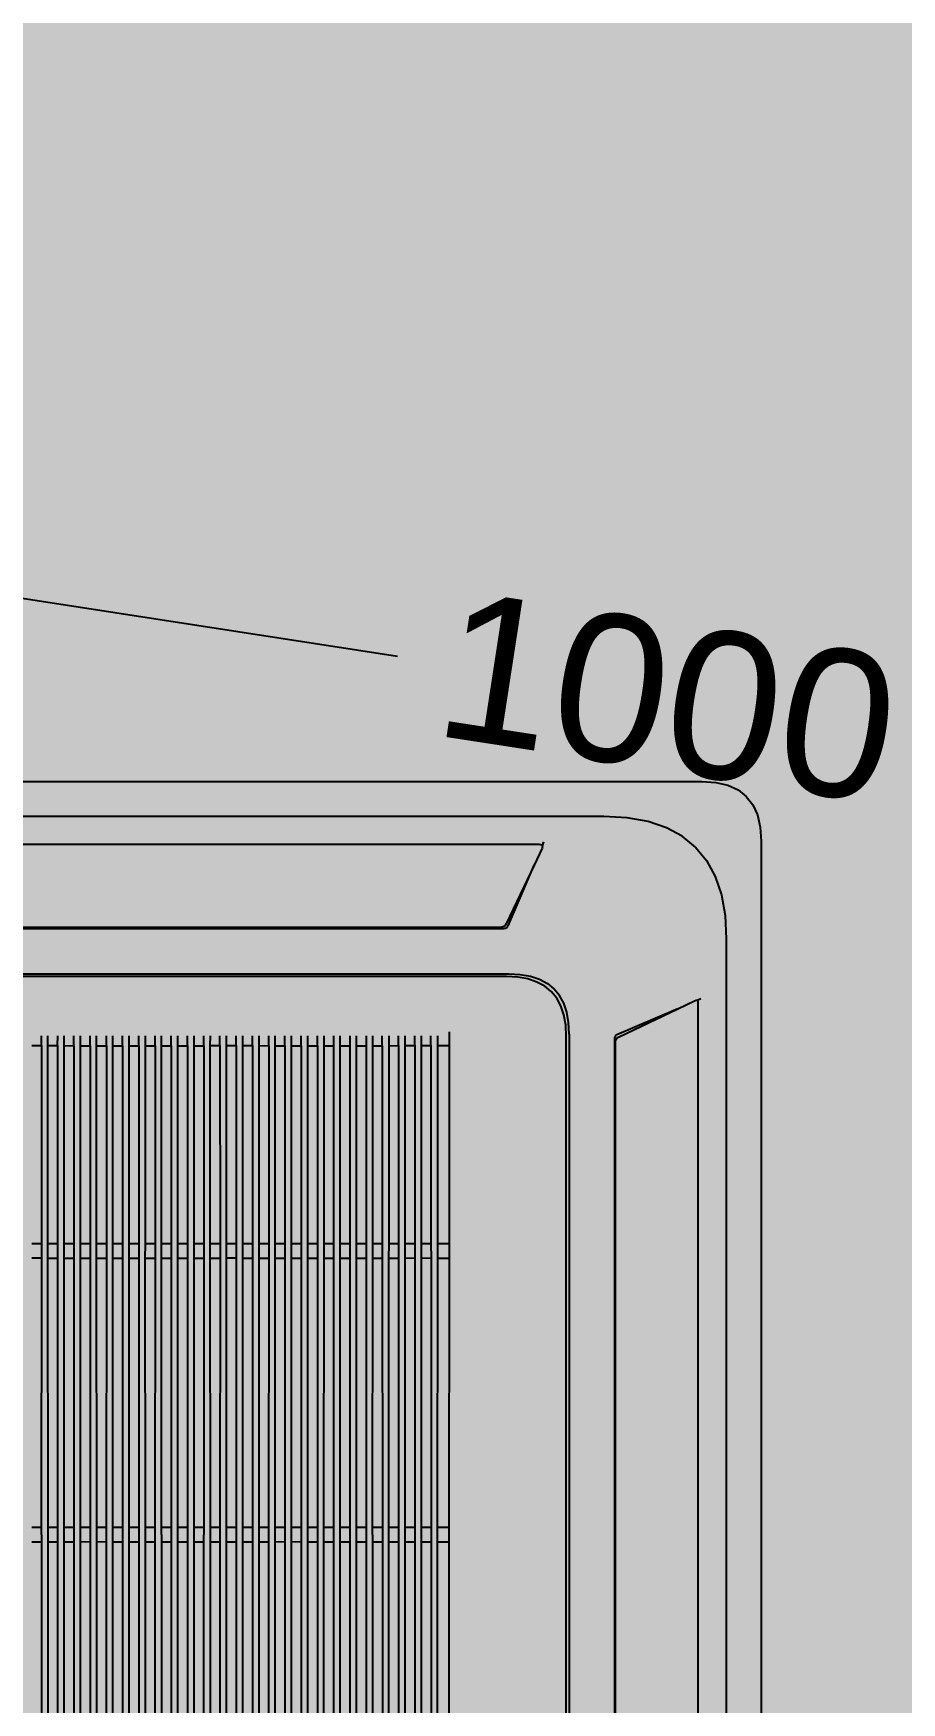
# Model space of a CAD drawing. Header units: millimetres. Extents: x 1464389 to 1998638, y -29162 to 256806.
# Drawn here: x 1711761 to 1712115, y 215082 to 215762 of the extents above; entities that cross this region are included whole.
import ezdxf

# ---------------------------------------------------------------- set-up
doc = ezdxf.new("R2010")
doc.units = ezdxf.units.MM
doc.header["$LTSCALE"] = 15
doc.header["$PDMODE"] = 35
doc.layers.get('0').update_dxf_attribs({"lineweight": 5})
doc.layers.add('dimension', color=1, linetype='Continuous', lineweight=25)
doc.layers.add('Hatch', color=252, linetype='Continuous', lineweight=15)
doc.layers.add('S-pchat-9', color=9, linetype='Continuous')
doc.styles.add('ARIAL', font='arial.ttf')
doc.dimstyles.new('SC-25', dxfattribs={"dimtxt": 60, "dimasz": 30, "dimexe": 0, "dimexo": 0, "dimgap": 25, "dimtad": 0, "dimdec": 0, "dimzin": 0, "dimdsep": 46, "dimtxsty": 'ARIAL', "dimblk": 'ARCHTICK', "dimcen": 0.09, "dimdle": 3, "dimclrd": 251, "dimclre": 251, "dimclrt": 1, "dimadec": 0, "dimazin": 0, "dimtfac": 1, "dimtdec": 0, "dimtofl": 0, "dimtmove": 0, "dimatfit": 2, "dimfxl": 100, "dimtolj": 1, "dimtzin": 0, "dimarcsym": 0})

# ---------------------------------------------------------------- blocks, each defined once
blk = doc.blocks.new('_ArchTick')
at = {"color": 0, "linetype": 'ByBlock', "const_width": 0.15}
blk.add_lwpolyline([(-0.5, -0.5), (0.5, 0.5)], dxfattribs=at)
blk = doc.blocks.new('*D1256')
at = {"layer": 'Defpoints', "color": 0, "ltscale": 0.25, "transparency": 16777216}
for p in [(1711519.53, 215568.43), (1712519.53, 215414.38), (1712519.53, 215414.38)]:
    blk.add_point(p, dxfattribs=at)
at = {"layer": 'dimension', "color": 251, "lineweight": -2, "ltscale": 0.25, "transparency": 16777216}
for p, q in [((1711516.56, 215568.89), (1711909.17, 215508.41)), ((1711519.53, 215568.43), (1711519.53, 215568.43)), ((1712522.49, 215413.93), (1712129.89, 215474.41))]:
    blk.add_line(p, q, dxfattribs=at)
at = {"layer": 'dimension', "color": 251, "lineweight": -2, "ltscale": 0.25, "transparency": 16777216, "xscale": 30, "yscale": 30, "zscale": 30}
for p, rotation in [((1711519.53, 215568.43), 171.2424515323968), ((1712519.53, 215414.38), 351.2424515323968)]:
    blk.add_blockref('_ArchTick', p, dxfattribs=dict(at, rotation=rotation))
at = {"layer": 'dimension', "color": 1, "ltscale": 0.25, "transparency": 16777216, "insert": (1712019.53, 215491.41), "char_height": 60, "attachment_point": 5, "rotation": 351.24245, "style": 'ARIAL'}
blk.add_mtext('\\A1;1000', dxfattribs=at)
blk = doc.blocks.new('cassette acplan')
at = {"layer": 'S-pchat-9', "ltscale": 0.25}
for p, q in [((-268.3, -1053.3), (423, -1053.9)), ((423, -1053.9), (431.7, -1054.5)), ((431.7, -1054.5), (439.2, -1056.2)), ((439.2, -1056.2), (445.6, -1059.1)), ((445.6, -1059.1), (450.8, -1063.2)), ((450.8, -1063.2), (454.9, -1068.4)), ((361.6, -1075.7), (-207.1, -1075.3)), ((376.2, -1076.5), (361.6, -1075.7)), ((389.2, -1078.8), (376.2, -1076.5)), ((454.9, -1068.4), (457.8, -1074.8)), ((457.8, -1074.8), (459.5, -1082.4)), ((400.7, -1082.7), (389.2, -1078.8)), ((410.6, -1088), (400.7, -1082.7)), ((459.5, -1082.4), (460.1, -1091.1)), ((321, -1093.2), (-166.4, -1092.8)), ((322.9, -1095.5), (317.8, -1106.1)), ((322.2, -1093.3), (321, -1093.2)), ((322.9, -1093.8), (322.2, -1093.3)), ((323, -1094), (322.9, -1093.8)), ((323.1, -1094.5), (322.9, -1095.5)), ((323, -1094), (324, -1091.6)), ((323.1, -1094.5), (323, -1094)), ((323.1, -1094.5), (323.1, -1094.5)), ((419, -1094.9), (410.6, -1088)), ((419, -1094.9), (425.9, -1103.3)), ((460.1, -1091.1), (459.5, -1782.4)), ((317.8, -1106.1), (300.3, -1142.8)), ((301.5, -1144.2), (317.8, -1106.1)), ((425.9, -1103.3), (431.3, -1113.3)), ((431.3, -1113.3), (435.1, -1124.8)), ((435.1, -1124.8), (437.4, -1137.8)), ((437.4, -1137.8), (438.1, -1152.4)), ((-144.2, -1145.4), (298.6, -1145.7)), ((296.2, -1145.1), (-141.8, -1144.7)), ((297.6, -1144.9), (296.2, -1145.1)), ((298.7, -1144.5), (297.6, -1144.9)), ((298.6, -1145.7), (299.6, -1145.6)), ((299.6, -1143.8), (298.7, -1144.5)), ((300.3, -1142.8), (299.6, -1143.8)), ((299.6, -1145.6), (300.4, -1145.3)), ((299.6, -1145.6), (300, -1145.6)), ((300.4, -1145.3), (301.2, -1144.6)), ((301.2, -1144.6), (301.5, -1144.2)), ((301.3, -1144.5), (301.2, -1144.6)), ((438.1, -1152.4), (437.7, -1721.1)), ((-147.5, -1173.7), (302, -1174.1)), ((300.4, -1175.9), (-146, -1175.5)), ((307.5, -1176.3), (300.4, -1175.9)), ((302, -1174.1), (309.1, -1174.5)), ((313.9, -1177.4), (307.5, -1176.3)), ((309.1, -1174.5), (315.5, -1175.6)), ((319.5, -1179.3), (313.9, -1177.4)), ((315.5, -1175.6), (321.2, -1177.5)), ((324.4, -1181.9), (319.5, -1179.3)), ((321.2, -1177.5), (326.1, -1180.2)), ((326.1, -1180.2), (330.2, -1183.6)), ((328.5, -1185.3), (324.4, -1181.9)), ((331.9, -1189.4), (328.5, -1185.3)), ((333.6, -1187.7), (330.2, -1183.6)), ((334.5, -1194.3), (331.9, -1189.4)), ((336.3, -1192.6), (333.6, -1187.7)), ((407.7, -1196.2), (418.3, -1191.1)), ((418.3, -1191.1), (419.3, -1190.8)), ((419.3, -1190.8), (419.3, -1190.8)), ((419.8, -1191), (419.3, -1190.8)), ((422.2, -1190), (419.8, -1191)), ((420, -1191), (419.8, -1191)), ((420.5, -1191.8), (420, -1191)), ((420.6, -1193), (420.5, -1191.8)), ((336.4, -1199.9), (334.5, -1194.3)), ((338.2, -1198.3), (336.3, -1192.6)), ((337.5, -1206.3), (336.4, -1199.9)), ((339.3, -1204.7), (338.2, -1198.3)), ((407.7, -1196.2), (369.6, -1212.4)), ((371, -1213.6), (407.7, -1196.2)), ((420.2, -1680.4), (420.6, -1193)), ((9, -1218.9), (9, -1212.7)), ((13.1, -1218.9), (13.1, -1212.7)), ((19.1, -1218.9), (19.2, -1212.7)), ((23.3, -1218.9), (23.3, -1212.7)), ((29.3, -1219), (29.3, -1212.7)), ((33.5, -1219), (33.5, -1212.8)), ((39.5, -1219), (39.5, -1212.8)), ((43.6, -1219), (43.6, -1212.8)), ((49.7, -1219), (49.7, -1212.8)), ((53.8, -1219), (53.8, -1212.8)), ((264.4, -1210.5), (264.4, -1219.1)), ((337.9, -1213.4), (337.5, -1206.3)), ((339.7, -1211.9), (339.3, -1204.7)), ((339.7, -1211.9), (339.3, -1661.4)), ((369.2, -1212.7), (368.5, -1213.4)), ((369.6, -1212.4), (369.2, -1212.7)), ((369.3, -1212.5), (369.2, -1212.7)), ((2.9, -1218.9), (9, -1218.9)), ((9, -1218.9), (8.9, -1343.1)), ((13, -1343.1), (13.1, -1218.9)), ((13.1, -1218.9), (19.1, -1218.9)), ((19.1, -1218.9), (19, -1343.1)), ((23.2, -1343.1), (23.3, -1218.9)), ((23.3, -1218.9), (29.3, -1219)), ((29.3, -1219), (29.2, -1343.1)), ((33.4, -1343.1), (33.5, -1219)), ((33.5, -1219), (39.5, -1219)), ((39.5, -1219), (39.4, -1343.1)), ((43.5, -1343.1), (43.6, -1219)), ((43.6, -1219), (49.7, -1219)), ((49.7, -1219), (49.6, -1343.1)), ((53.7, -1343.1), (53.8, -1219)), ((53.8, -1219), (59.8, -1219)), ((59.8, -1219), (59.7, -1343.1)), ((59.8, -1219), (59.8, -1212.8)), ((63.9, -1343.1), (64, -1219)), ((64, -1219), (64, -1212.8)), ((64, -1219), (70, -1219)), ((70, -1219), (69.9, -1343.1)), ((70, -1219), (70, -1212.8)), ((74.1, -1343.1), (74.2, -1219)), ((74.2, -1219), (74.2, -1212.8)), ((74.2, -1219), (80.2, -1219)), ((80.2, -1219), (80.1, -1343.1)), ((80.2, -1219), (80.2, -1212.8)), ((84.2, -1343.1), (84.3, -1219)), ((84.3, -1219), (84.3, -1212.8)), ((84.3, -1219), (90.4, -1219)), ((90.4, -1219), (90.3, -1343.1)), ((90.4, -1219), (90.4, -1212.8)), ((94.4, -1343.2), (94.5, -1219)), ((94.5, -1219), (94.5, -1212.8)), ((94.5, -1219), (100.5, -1219)), ((100.5, -1219), (100.4, -1343.2)), ((100.5, -1219), (100.5, -1212.8)), ((104.6, -1343.2), (104.7, -1219)), ((104.7, -1219), (104.7, -1212.8)), ((104.7, -1219), (110.7, -1219)), ((110.7, -1219), (110.6, -1343.2)), ((110.7, -1219), (110.7, -1212.8)), ((114.7, -1343.2), (114.8, -1219)), ((114.8, -1219), (114.9, -1212.8)), ((114.8, -1219), (120.9, -1219)), ((120.9, -1219), (120.8, -1343.2)), ((120.9, -1219), (120.9, -1212.8)), ((124.9, -1343.2), (125, -1219)), ((125, -1219), (125, -1212.8)), ((125, -1219), (131.1, -1219)), ((131.1, -1219), (130.9, -1343.2)), ((131.1, -1219), (131.1, -1212.8)), ((135.1, -1343.2), (135.2, -1219)), ((135.2, -1219), (135.2, -1212.8)), ((135.2, -1219), (141.2, -1219)), ((141.2, -1219), (141.1, -1343.2)), ((141.2, -1219), (141.2, -1212.8)), ((145.3, -1343.2), (145.4, -1219)), ((145.4, -1219), (145.4, -1212.8)), ((145.4, -1219), (151.4, -1219.1)), ((151.4, -1219.1), (151.3, -1343.2)), ((151.4, -1219.1), (151.4, -1212.8)), ((155.4, -1343.2), (155.5, -1219.1)), ((155.5, -1219.1), (155.5, -1212.9)), ((155.5, -1219.1), (161.6, -1219.1)), ((161.6, -1219.1), (161.5, -1343.2)), ((161.6, -1219.1), (161.6, -1212.9)), ((165.6, -1343.2), (165.7, -1219.1)), ((165.7, -1219.1), (165.7, -1212.9)), ((165.7, -1219.1), (171.7, -1219.1)), ((171.7, -1219.1), (171.6, -1343.2)), ((171.7, -1219.1), (171.8, -1212.9)), ((175.8, -1343.2), (175.9, -1219.1)), ((175.9, -1219.1), (175.9, -1212.9)), ((175.9, -1219.1), (181.9, -1219.1)), ((181.9, -1219.1), (181.8, -1343.2)), ((181.9, -1219.1), (181.9, -1212.9)), ((186, -1343.2), (186.1, -1219.1)), ((186.1, -1219.1), (186.1, -1212.9)), ((186.1, -1219.1), (192.1, -1219.1)), ((192.1, -1219.1), (192, -1343.2)), ((192.1, -1212.9), (192.1, -1219.1)), ((196.1, -1343.2), (196.2, -1219.1)), ((196.2, -1219.1), (196.2, -1212.9)), ((196.2, -1219.1), (202.3, -1219.1)), ((202.3, -1219.1), (202.2, -1343.2)), ((202.3, -1212.9), (202.3, -1219.1)), ((206.3, -1343.2), (206.4, -1219.1)), ((206.4, -1219.1), (206.4, -1212.9)), ((206.4, -1219.1), (212.4, -1219.1)), ((212.4, -1219.1), (212.3, -1343.2)), ((212.4, -1212.9), (212.4, -1219.1)), ((216.5, -1343.3), (216.6, -1219.1)), ((216.6, -1219.1), (216.6, -1212.9)), ((216.6, -1219.1), (222.6, -1219.1)), ((222.6, -1219.1), (222.5, -1343.3)), ((222.6, -1219.1), (222.6, -1212.9)), ((226.7, -1343.3), (226.8, -1219.1)), ((226.8, -1219.1), (226.8, -1212.9)), ((226.8, -1219.1), (232.8, -1219.1)), ((232.8, -1219.1), (232.7, -1343.3)), ((232.8, -1219.1), (232.8, -1212.9)), ((236.8, -1343.3), (236.9, -1219.1)), ((236.9, -1219.1), (236.9, -1212.9)), ((236.9, -1219.1), (243, -1219.1)), ((243, -1219.1), (242.9, -1343.3)), ((243, -1219.1), (243, -1212.9)), ((247, -1343.3), (247.1, -1219.1)), ((247.1, -1219.1), (247.1, -1212.9)), ((247.1, -1219.1), (253.1, -1219.1)), ((253.1, -1219.1), (253, -1343.3)), ((253.1, -1219.1), (253.1, -1212.9)), ((257.2, -1343.3), (257.3, -1219.1)), ((257.3, -1219.1), (257.3, -1212.9)), ((257.3, -1219.1), (264.4, -1219.1)), ((264.4, -1219.1), (264.3, -1343.3)), ((337.5, -1659.8), (337.9, -1213.4)), ((368, -1215.3), (367.7, -1658)), ((368.1, -1214.3), (368, -1215.3)), ((368.5, -1213.4), (368.1, -1214.3)), ((368.2, -1213.9), (368.1, -1214.3)), ((368.3, -1655.7), (368.7, -1217.6)), ((368.7, -1217.6), (368.8, -1216.3)), ((368.8, -1216.3), (369.2, -1215.1)), ((369.2, -1215.1), (370, -1214.2)), ((370, -1214.2), (371, -1213.6)), ((8.9, -1343.1), (2.8, -1343.1)), ((8.9, -1343.1), (8.9, -1351.9)), ((19, -1343.1), (13, -1343.1)), ((13, -1352), (13, -1343.1)), ((19, -1343.1), (19, -1352)), ((29.2, -1343.1), (23.2, -1343.1)), ((23.2, -1352), (23.2, -1343.1)), ((29.2, -1343.1), (29.2, -1352)), ((39.4, -1343.1), (33.4, -1343.1)), ((33.4, -1352), (33.4, -1343.1)), ((39.4, -1343.1), (39.4, -1352)), ((49.6, -1343.1), (43.5, -1343.1)), ((43.5, -1352), (43.5, -1343.1)), ((49.6, -1343.1), (49.6, -1352)), ((59.7, -1343.1), (53.7, -1343.1)), ((53.7, -1352), (53.7, -1343.1)), ((59.7, -1343.1), (59.7, -1352)), ((69.9, -1343.1), (63.9, -1343.1)), ((63.9, -1352), (63.9, -1343.1)), ((69.9, -1343.1), (69.9, -1352)), ((74, -1352), (74.1, -1343.1)), ((80.1, -1343.1), (74.1, -1343.1)), ((80.1, -1343.1), (80.1, -1352)), ((90.3, -1343.1), (84.2, -1343.1)), ((84.2, -1352), (84.2, -1343.1)), ((90.3, -1343.1), (90.2, -1352)), ((100.4, -1343.2), (94.4, -1343.2)), ((94.4, -1352), (94.4, -1343.2)), ((100.4, -1343.2), (100.4, -1352)), ((110.6, -1343.2), (104.6, -1343.2)), ((104.6, -1352), (104.6, -1343.2)), ((110.6, -1343.2), (110.6, -1352)), ((120.8, -1343.2), (114.7, -1343.2)), ((114.7, -1352), (114.7, -1343.2)), ((120.8, -1343.2), (120.8, -1352)), ((130.9, -1343.2), (124.9, -1343.2)), ((124.9, -1352), (124.9, -1343.2)), ((130.9, -1343.2), (130.9, -1352)), ((141.1, -1343.2), (135.1, -1343.2)), ((135.1, -1352.1), (135.1, -1343.2)), ((141.1, -1343.2), (141.1, -1352.1)), ((151.3, -1343.2), (145.3, -1343.2)), ((145.3, -1352.1), (145.3, -1343.2)), ((151.3, -1343.2), (151.3, -1352.1)), ((161.5, -1343.2), (155.4, -1343.2)), ((155.4, -1352.1), (155.4, -1343.2)), ((161.5, -1343.2), (161.5, -1352.1)), ((171.6, -1343.2), (165.6, -1343.2)), ((165.6, -1352.1), (165.6, -1343.2)), ((171.6, -1343.2), (171.6, -1352.1)), ((181.8, -1343.2), (175.8, -1343.2)), ((175.8, -1352.1), (175.8, -1343.2)), ((181.8, -1343.2), (181.8, -1352.1)), ((192, -1343.2), (186, -1343.2)), ((186, -1352.1), (186, -1343.2)), ((192, -1343.2), (192, -1352.1)), ((202.2, -1343.2), (196.1, -1343.2)), ((196.1, -1352.1), (196.1, -1343.2)), ((202.2, -1343.2), (202.2, -1352.1)), ((212.3, -1343.2), (206.3, -1343.2)), ((206.3, -1352.1), (206.3, -1343.2)), ((212.3, -1343.2), (212.3, -1352.1)), ((222.5, -1343.3), (216.5, -1343.3)), ((216.5, -1352.1), (216.5, -1343.3)), ((222.5, -1343.3), (222.5, -1352.1)), ((226.6, -1352.1), (226.7, -1343.3)), ((232.7, -1343.3), (226.7, -1343.3)), ((232.7, -1343.3), (232.7, -1352.1)), ((242.9, -1343.3), (236.8, -1343.3)), ((236.8, -1352.1), (236.8, -1343.3)), ((242.9, -1343.3), (242.8, -1352.1)), ((253, -1343.3), (247, -1343.3)), ((247, -1352.1), (247, -1343.3)), ((253, -1343.3), (253, -1352.2)), ((264.3, -1343.3), (257.2, -1343.3)), ((257.2, -1352.2), (257.2, -1343.3)), ((264.3, -1343.3), (264.3, -1352.2)), ((2.8, -1351.9), (8.9, -1351.9)), ((8.9, -1351.9), (8.7, -1520.8)), ((12.9, -1520.8), (13, -1352)), ((13, -1352), (19, -1352)), ((19, -1352), (18.9, -1520.8)), ((23, -1520.8), (23.2, -1352)), ((23.2, -1352), (29.2, -1352)), ((29.2, -1352), (29.1, -1520.8)), ((33.2, -1520.8), (33.4, -1352)), ((33.4, -1352), (39.4, -1352)), ((39.4, -1352), (39.2, -1520.8)), ((43.4, -1520.8), (43.5, -1352)), ((43.5, -1352), (49.6, -1352)), ((49.6, -1352), (49.4, -1520.8)), ((53.6, -1520.8), (53.7, -1352)), ((53.7, -1352), (59.7, -1352)), ((59.7, -1352), (59.6, -1520.8)), ((63.7, -1520.8), (63.9, -1352)), ((63.9, -1352), (69.9, -1352)), ((69.9, -1352), (69.8, -1520.8)), ((73.9, -1520.8), (74, -1352)), ((74, -1352), (80.1, -1352)), ((80.1, -1352), (79.9, -1520.8)), ((84.1, -1520.8), (84.2, -1352)), ((84.2, -1352), (90.2, -1352)), ((90.2, -1352), (90.1, -1520.8)), ((94.3, -1520.8), (94.4, -1352)), ((94.4, -1352), (100.4, -1352)), ((100.4, -1352), (100.3, -1520.8)), ((104.4, -1520.8), (104.6, -1352)), ((104.6, -1352), (110.6, -1352)), ((110.6, -1352), (110.5, -1520.8)), ((114.6, -1520.8), (114.7, -1352)), ((114.7, -1352), (120.8, -1352)), ((120.8, -1352), (120.6, -1520.8)), ((124.8, -1520.8), (124.9, -1352)), ((124.9, -1352), (130.9, -1352)), ((130.9, -1352), (130.8, -1520.9)), ((134.9, -1520.9), (135.1, -1352.1)), ((135.1, -1352.1), (141.1, -1352.1)), ((141.1, -1352.1), (141, -1520.9)), ((145.1, -1520.9), (145.3, -1352.1)), ((145.3, -1352.1), (151.3, -1352.1)), ((151.3, -1352.1), (151.1, -1520.9)), ((155.3, -1520.9), (155.4, -1352.1)), ((155.4, -1352.1), (161.5, -1352.1)), ((161.5, -1352.1), (161.3, -1520.9)), ((165.5, -1520.9), (165.6, -1352.1)), ((165.6, -1352.1), (171.6, -1352.1)), ((171.6, -1352.1), (171.5, -1520.9)), ((175.6, -1520.9), (175.8, -1352.1)), ((175.8, -1352.1), (181.8, -1352.1)), ((181.8, -1352.1), (181.7, -1520.9)), ((185.8, -1520.9), (186, -1352.1)), ((186, -1352.1), (192, -1352.1)), ((192, -1352.1), (191.8, -1520.9)), ((196, -1520.9), (196.1, -1352.1)), ((196.1, -1352.1), (202.2, -1352.1)), ((202.2, -1352.1), (202, -1520.9)), ((206.2, -1520.9), (206.3, -1352.1)), ((206.3, -1352.1), (212.3, -1352.1)), ((212.3, -1352.1), (212.2, -1520.9)), ((216.3, -1520.9), (216.5, -1352.1)), ((216.5, -1352.1), (222.5, -1352.1)), ((222.5, -1352.1), (222.4, -1520.9)), ((226.5, -1520.9), (226.6, -1352.1)), ((226.6, -1352.1), (232.7, -1352.1)), ((232.7, -1352.1), (232.5, -1520.9)), ((236.7, -1520.9), (236.8, -1352.1)), ((236.8, -1352.1), (242.8, -1352.1)), ((242.8, -1352.1), (242.7, -1520.9)), ((246.9, -1520.9), (247, -1352.1)), ((247, -1352.1), (253, -1352.2)), ((253, -1352.2), (252.9, -1521)), ((257, -1521), (257.2, -1352.2)), ((257.2, -1352.2), (264.3, -1352.2)), ((264.3, -1352.2), (264.1, -1521)), ((8.7, -1520.8), (2.7, -1520.7)), ((8.7, -1520.8), (8.7, -1529.6)), ((18.9, -1520.8), (12.9, -1520.8)), ((12.9, -1529.6), (12.9, -1520.8)), ((18.9, -1520.8), (18.9, -1529.6)), ((29.1, -1520.8), (23, -1520.8)), ((23, -1529.6), (23, -1520.8)), ((29.1, -1520.8), (29.1, -1529.6)), ((39.2, -1520.8), (33.2, -1520.8)), ((33.2, -1529.6), (33.2, -1520.8)), ((39.2, -1520.8), (39.2, -1529.6)), ((49.4, -1520.8), (43.4, -1520.8)), ((43.4, -1529.6), (43.4, -1520.8)), ((49.4, -1520.8), (49.4, -1529.7)), ((59.6, -1520.8), (53.6, -1520.8)), ((53.6, -1529.7), (53.6, -1520.8)), ((59.6, -1520.8), (59.6, -1529.7)), ((69.8, -1520.8), (63.7, -1520.8)), ((63.7, -1529.7), (63.7, -1520.8)), ((69.8, -1520.8), (69.8, -1529.7)), ((79.9, -1520.8), (73.9, -1520.8)), ((73.9, -1529.7), (73.9, -1520.8)), ((79.9, -1520.8), (79.9, -1529.7)), ((90.1, -1520.8), (84.1, -1520.8)), ((84.1, -1529.7), (84.1, -1520.8)), ((90.1, -1520.8), (90.1, -1529.7)), ((94.2, -1529.7), (94.3, -1520.8)), ((100.3, -1520.8), (94.3, -1520.8)), ((100.3, -1520.8), (100.3, -1529.7)), ((110.5, -1520.8), (104.4, -1520.8)), ((104.4, -1529.7), (104.4, -1520.8)), ((110.5, -1520.8), (110.4, -1529.7)), ((120.6, -1520.8), (114.6, -1520.8)), ((114.6, -1529.7), (114.6, -1520.8)), ((120.6, -1520.8), (120.6, -1529.7)), ((130.8, -1520.9), (124.8, -1520.8)), ((124.8, -1529.7), (124.8, -1520.8)), ((130.8, -1520.9), (130.8, -1529.7)), ((141, -1520.9), (134.9, -1520.9)), ((134.9, -1529.7), (134.9, -1520.9)), ((141, -1520.9), (141, -1529.7)), ((151.1, -1520.9), (145.1, -1520.9)), ((145.1, -1529.7), (145.1, -1520.9)), ((151.1, -1520.9), (151.1, -1529.7)), ((161.3, -1520.9), (155.3, -1520.9)), ((155.3, -1529.7), (155.3, -1520.9)), ((161.3, -1520.9), (161.3, -1529.7)), ((171.5, -1520.9), (165.5, -1520.9)), ((165.5, -1529.7), (165.5, -1520.9)), ((171.5, -1520.9), (171.5, -1529.8)), ((181.7, -1520.9), (175.6, -1520.9)), ((175.6, -1529.8), (175.6, -1520.9)), ((181.7, -1520.9), (181.7, -1529.8)), ((191.8, -1520.9), (185.8, -1520.9)), ((185.8, -1529.8), (185.8, -1520.9)), ((191.8, -1520.9), (191.8, -1529.8)), ((202, -1520.9), (196, -1520.9)), ((196, -1529.8), (196, -1520.9)), ((202, -1520.9), (202, -1529.8)), ((212.2, -1520.9), (206.2, -1520.9)), ((206.2, -1529.8), (206.2, -1520.9)), ((212.2, -1520.9), (212.2, -1529.8)), ((222.4, -1520.9), (216.3, -1520.9)), ((216.3, -1529.8), (216.3, -1520.9)), ((222.4, -1520.9), (222.4, -1529.8)), ((232.5, -1520.9), (226.5, -1520.9)), ((226.5, -1529.8), (226.5, -1520.9)), ((232.5, -1520.9), (232.5, -1529.8)), ((242.7, -1520.9), (236.7, -1520.9)), ((236.7, -1529.8), (236.7, -1520.9)), ((242.7, -1520.9), (242.7, -1529.8)), ((246.8, -1529.8), (246.9, -1520.9)), ((252.9, -1521), (246.9, -1520.9)), ((252.9, -1521), (252.9, -1529.8)), ((264.1, -1521), (257, -1521)), ((257, -1529.8), (257, -1521)), ((264.1, -1521), (264.1, -1529.8)), ((2.7, -1529.6), (8.7, -1529.6)), ((8.7, -1529.6), (8.6, -1653.8)), ((12.8, -1653.8), (12.9, -1529.6)), ((12.9, -1529.6), (18.9, -1529.6)), ((18.9, -1529.6), (18.8, -1653.8)), ((22.9, -1653.8), (23, -1529.6)), ((23, -1529.6), (29.1, -1529.6)), ((29.1, -1529.6), (29, -1653.8)), ((33.1, -1653.8), (33.2, -1529.6)), ((33.2, -1529.6), (39.2, -1529.6)), ((39.2, -1529.6), (39.1, -1653.8)), ((43.3, -1653.8), (43.4, -1529.6)), ((43.4, -1529.6), (49.4, -1529.7)), ((49.4, -1529.7), (49.3, -1653.8)), ((53.4, -1653.8), (53.6, -1529.7)), ((53.6, -1529.7), (59.6, -1529.7)), ((59.6, -1529.7), (59.5, -1653.8)), ((63.6, -1653.8), (63.7, -1529.7)), ((63.7, -1529.7), (69.8, -1529.7)), ((69.8, -1529.7), (69.7, -1653.8)), ((73.8, -1653.8), (73.9, -1529.7)), ((73.9, -1529.7), (79.9, -1529.7)), ((79.9, -1529.7), (79.8, -1653.8)), ((84, -1653.8), (84.1, -1529.7)), ((84.1, -1529.7), (90.1, -1529.7)), ((90.1, -1529.7), (90, -1653.8)), ((94.1, -1653.8), (94.2, -1529.7)), ((94.2, -1529.7), (100.3, -1529.7)), ((100.3, -1529.7), (100.2, -1653.8)), ((104.3, -1653.8), (104.4, -1529.7)), ((104.4, -1529.7), (110.4, -1529.7)), ((110.4, -1529.7), (110.3, -1653.8)), ((114.5, -1653.9), (114.6, -1529.7)), ((114.6, -1529.7), (120.6, -1529.7)), ((120.6, -1529.7), (120.5, -1653.9)), ((124.7, -1653.9), (124.8, -1529.7)), ((124.8, -1529.7), (130.8, -1529.7)), ((130.8, -1529.7), (130.7, -1653.9)), ((134.8, -1653.9), (134.9, -1529.7)), ((134.9, -1529.7), (141, -1529.7)), ((141, -1529.7), (140.9, -1653.9)), ((145, -1653.9), (145.1, -1529.7)), ((145.1, -1529.7), (151.1, -1529.7)), ((151.1, -1529.7), (151, -1653.9)), ((155.2, -1653.9), (155.3, -1529.7)), ((155.3, -1529.7), (161.3, -1529.7)), ((161.3, -1529.7), (161.2, -1653.9)), ((165.4, -1653.9), (165.5, -1529.7)), ((165.5, -1529.7), (171.5, -1529.8)), ((171.5, -1529.8), (171.4, -1653.9)), ((175.5, -1653.9), (175.6, -1529.8)), ((175.6, -1529.8), (181.7, -1529.8)), ((181.7, -1529.8), (181.6, -1653.9)), ((185.7, -1653.9), (185.8, -1529.8)), ((185.8, -1529.8), (191.8, -1529.8)), ((191.8, -1529.8), (191.7, -1653.9)), ((195.9, -1653.9), (196, -1529.8)), ((196, -1529.8), (202, -1529.8)), ((202, -1529.8), (201.9, -1653.9)), ((206, -1653.9), (206.2, -1529.8)), ((206.2, -1529.8), (212.2, -1529.8)), ((212.2, -1529.8), (212.1, -1653.9)), ((216.2, -1653.9), (216.3, -1529.8)), ((216.3, -1529.8), (222.4, -1529.8)), ((222.4, -1529.8), (222.3, -1653.9)), ((226.4, -1653.9), (226.5, -1529.8)), ((226.5, -1529.8), (232.5, -1529.8)), ((232.5, -1529.8), (232.4, -1654)), ((236.6, -1654), (236.7, -1529.8)), ((236.7, -1529.8), (242.7, -1529.8)), ((242.7, -1529.8), (242.6, -1654)), ((246.7, -1654), (246.8, -1529.8)), ((246.8, -1529.8), (252.9, -1529.8)), ((252.9, -1529.8), (252.8, -1654)), ((256.9, -1654), (257, -1529.8)), ((257, -1529.8), (264.1, -1529.8)), ((264.1, -1529.8), (264, -1654))]:
    blk.add_line(p, q, dxfattribs=at)

msp = doc.modelspace()

# ---------------------------------------------------------------- hatches: boundary and pattern name
at = {"true_color": 0x636466}
h = msp.add_hatch(dxfattribs=at)
h.set_pattern_fill('ANSI31', color=251, scale=140)
h.set_pattern_definition([(45, (515976.6, 312170.57), (-314.30896, 314.30896), [])])
edge = h.paths.add_edge_path()
edge.add_spline(control_points=[(1716634.52, 214669.69), (1716313.71, 214897.86), (1715890.11, 214667.73), (1714367.33, 214904.02), (1713458.19, 215179.02), (1712544.92, 214882.38), (1711373.79, 214773.71), (1710785.18, 215600.1), (1709825.93, 215541.35), (1709510.66, 215133.25), (1709404.31, 214996.93)], knot_values=[0, 0, 0, 0, 1131.486497, 2111.355494, 3206.010768, 4396.56858, 5089.075733, 6265.876027, 7312.80606, 7845.752057, 7845.752057, 7845.752057, 7845.752057], degree=3, periodic=0)
edge.add_line((1709404.31, 214996.93), (1711491.2, 214669))
edge.add_line((1711491.2, 214669), (1716634.52, 214669))
edge.add_line((1716634.52, 214669), (1716634.52, 214669.69))
h = msp.add_hatch(dxfattribs=at)
h.set_pattern_fill('ANSI31', color=251, scale=140)
h.set_pattern_definition([(45, (516807.54, 314685.1), (-314.30896, 314.30896), [])])
edge = h.paths.add_edge_path()
edge.add_spline(control_points=[(1716634.52, 214693.03), (1716313.71, 214897.86), (1715890.11, 214667.73), (1714367.33, 214904.02), (1713458.19, 215179.02), (1712544.92, 214882.38), (1711373.79, 214773.71), (1710785.18, 215600.1), (1709825.93, 215541.35), (1709510.66, 215133.25), (1709404.31, 214995.58)], knot_values=[0, 0, 0, 0, 1131.486497, 2111.355494, 3206.010768, 4396.56858, 5089.075733, 6265.876027, 7312.80606, 7845.752057, 7845.752057, 7845.752057, 7845.752057], degree=3, periodic=0)
edge.add_line((1709404.31, 214995.58), (1711491.2, 214667.65))
edge.add_line((1711491.2, 214667.65), (1716634.52, 214667.65))
edge.add_line((1716634.52, 214667.65), (1716634.52, 214693.03))
at = {"layer": 'Hatch'}
h = msp.add_hatch(color=256, dxfattribs=at)
h.dxf.hatch_style = 1
edge = h.paths.add_edge_path()
edge.add_line((1709404.62, 216197.77), (1709404.31, 214996.93))
edge.add_spline(control_points=[(1709404.31, 214996.93), (1709510.66, 215133.25), (1709825.93, 215541.35), (1710785.18, 215600.1), (1711373.79, 214773.71), (1712544.92, 214882.38), (1713458.19, 215179.02), (1714367.33, 214904.02), (1715890.11, 214667.73), (1716313.71, 214897.86), (1716634.52, 214669.69)], knot_values=[0, 0, 0, 0, 532.945998, 1579.876031, 2756.676325, 3449.183477, 4639.74129, 5734.396563, 6714.265561, 7845.752057, 7845.752057, 7845.752057, 7845.752057], degree=3, periodic=0)
edge.add_line((1716634.52, 214669.69), (1716634.52, 215084.01))
edge.add_line((1716634.52, 215084.01), (1709404.62, 216197.77))

# ---------------------------------------------------------------- linework, layer by layer
at = {"ltscale": 0.25}
msp.add_open_spline([(1709404.31, 214996.93), (1709510.66, 215133.25), (1709825.93, 215541.35), (1710785.18, 215600.1), (1711373.79, 214773.71), (1712544.92, 214882.38), (1713458.19, 215179.02), (1714367.33, 214904.02), (1715890.64, 214667.65), (1716314.16, 214898.11), (1716635.48, 214669.01)], degree=3, knots=[0, 0, 0, 0, 532.945998, 1579.876031, 2756.676325, 3449.183477, 4639.74129, 5734.396563, 6714.265561, 7846.880562, 7846.880562, 7846.880562, 7846.880562], dxfattribs=at)
at = {"color": 32, "true_color": 0xcd6928}
msp.add_open_spline([(1709489.78, 214983.5), (1709504.06, 215001.92), (1709518.31, 215020.17), (1709555.53, 215067.09), (1709578.54, 215095.34), (1709625.15, 215149.59), (1709648.75, 215175.6), (1709692.78, 215220.37), (1709713.06, 215239.6), (1709742.98, 215265.56), (1709752.27, 215273.3), (1709770.58, 215287.89), (1709779.6, 215294.76), (1709792.68, 215304.27), (1709796.67, 215307.11), (1709804.7, 215312.71), (1709808.75, 215315.47), (1709820.97, 215323.63), (1709829.22, 215328.9), (1709854.28, 215344.21), (1709871.39, 215353.76), (1709923.61, 215380.35), (1709959.78, 215395.43), (1710034.21, 215420.39), (1710072.48, 215430.27), (1710150.29, 215444.8), (1710189.83, 215449.46), (1710269.35, 215453.57), (1710309.32, 215453.03), (1710388.82, 215446.81), (1710428.35, 215441.13), (1710506.1, 215424.71), (1710544.32, 215413.97), (1710594.59, 215396.11), (1710607.57, 215391.14), (1710626.78, 215383.24), (1710633.12, 215380.55), (1710645.73, 215375), (1710652.01, 215372.15), (1710670.78, 215363.35), (1710683.21, 215357.17), (1710722, 215336.86), (1710748.12, 215321.67), (1710799.99, 215289.11), (1710825.74, 215271.73), (1710877.14, 215235.31), (1710902.79, 215216.27), (1710954.25, 215177.12), (1710980.06, 215157.01), (1711032.15, 215116.31), (1711058.42, 215095.72), (1711111.77, 215054.68), (1711138.84, 215034.24), (1711194.13, 214994.13), (1711222.34, 214974.47), (1711280.29, 214936.6), (1711310.02, 214918.39), (1711371.36, 214884.14), (1711402.97, 214868.09), (1711468.4, 214838.93), (1711502.21, 214825.81), (1711550.4, 214810.32), (1711563.73, 214806.35), (1711583.9, 214800.84), (1711590.62, 214799.09), (1711604.1, 214795.74), (1711610.87, 214794.13), (1711631.25, 214789.53), (1711644.94, 214786.74), (1711686.29, 214779.18), (1711714.23, 214775.19), (1711770.67, 214769.1), (1711799.16, 214766.98), (1711872.5, 214763.67), (1711917.62, 214763.62), (1712008.22, 214766.63), (1712053.7, 214769.69), (1712144.41, 214778.15), (1712189.63, 214783.55), (1712256.97, 214792.87), (1712279.43, 214796.2), (1712317.1, 214802.09), (1712332.4, 214804.56), (1712387.5, 214813.74), (1712426.82, 214820.8), (1712543.17, 214842.81), (1712618.58, 214858.59), (1712765.54, 214890.2), (1712837.08, 214906.03), (1712976.71, 214935.65), (1713044.8, 214949.43), (1713165.28, 214970.7), (1713218.19, 214978.88), (1713322.23, 214991.55), (1713373.35, 214996.05), (1713434.76, 214998.69), (1713445.77, 214999.05), (1713467.72, 214999.54), (1713478.67, 214999.67), (1713500.55, 214999.69), (1713511.48, 214999.59), (1713544.29, 214998.94), (1713566.16, 214998.06), (1713630.34, 214994.26), (1713672.81, 214990.21), (1713758.93, 214979.49), (1713802.58, 214972.82), (1713891.73, 214957.33), (1713937.24, 214948.51), (1714030.77, 214929.24), (1714078.79, 214918.79), (1714177.97, 214896.79), (1714229.14, 214885.25), (1714304.68, 214868.43), (1714327.52, 214863.37), (1714397.11, 214848.12), (1714444.96, 214837.85), (1714540.23, 214818.2), (1714587.38, 214808.83), (1714683.65, 214790.5), (1714732.77, 214781.54), (1714863.57, 214758.89), (1714946.27, 214745.78), (1715111.61, 214722.62), (1715194.26, 214712.58), (1715334.52, 214698.92), (1715392.89, 214694.31), (1715506.7, 214687.88), (1715562.13, 214686.06), (1715632.88, 214685.86), (1715650.01, 214685.99), (1715674.91, 214686.45), (1715682.85, 214686.64), (1715696.6, 214687.05), (1715702.43, 214687.24), (1715714.01, 214687.68), (1715719.76, 214687.92), (1715736.91, 214688.71), (1715748.19, 214689.32), (1715781.62, 214691.37), (1715803.34, 214693.03), (1715866.91, 214698.63), (1715907.16, 214703.17), (1715983.98, 214712.48), (1716020.55, 214717.24), (1716081.46, 214724.53), (1716106.5, 214727.32), (1716155.15, 214731.81), (1716178.76, 214733.5), (1716224.87, 214735.34), (1716247.36, 214735.49), (1716291.62, 214733.87), (1716313.39, 214732.1), (1716356.72, 214726.21), (1716378.28, 214722.11), (1716421.8, 214711.07), (1716443.77, 214704.13), (1716484.93, 214688.28), (1716503.97, 214679.9), (1716524.23, 214669.75), (1716524.96, 214669.38), (1716525.7, 214669.01)], degree=3, knots=[43.746498, 43.746498, 43.746498, 43.746498, 115.648083, 115.648083, 231.296166, 231.296166, 346.94425, 346.94425, 442.698084, 442.698084, 485.214411, 485.214411, 525.648557, 525.648557, 543.272444, 543.272444, 560.896331, 560.896331, 596.144105, 596.144105, 666.639652, 666.639652, 806.824605, 806.824605, 947.009559, 947.009559, 1087.194512, 1087.194512, 1227.379466, 1227.379466, 1367.564419, 1367.564419, 1507.749373, 1507.749373, 1557.253127, 1557.253127, 1581.854999, 1581.854999, 1606.456871, 1606.456871, 1655.660614, 1655.660614, 1760.902797, 1760.902797, 1866.14498, 1866.14498, 1971.387163, 1971.387163, 2076.629346, 2076.629346, 2181.871529, 2181.871529, 2287.113712, 2287.113712, 2392.355894, 2392.355894, 2497.598077, 2497.598077, 2602.84026, 2602.84026, 2708.082443, 2708.082443, 2747.592385, 2747.592385, 2767.110591, 2767.110591, 2786.628796, 2786.628796, 2825.665207, 2825.665207, 2903.738029, 2903.738029, 2981.81085, 2981.81085, 3103.227909, 3103.227909, 3224.644967, 3224.644967, 3346.062026, 3346.062026, 3407.294269, 3407.294269, 3449.511724, 3449.511724, 3560.233802, 3560.233802, 3781.677958, 3781.677958, 4003.122113, 4003.122113, 4224.566269, 4224.566269, 4403.918921, 4403.918921, 4583.271573, 4583.271573, 4622.606634, 4622.606634, 4661.966603, 4661.966603, 4701.326572, 4701.326572, 4780.046511, 4780.046511, 4931.753516, 4931.753516, 5083.460522, 5083.460522, 5235.167528, 5235.167528, 5386.874533, 5386.874533, 5538.581539, 5538.581539, 5602.916012, 5602.916012, 5731.58496, 5731.58496, 5850.626352, 5850.626352, 5969.667744, 5969.667744, 6163.791536, 6163.791536, 6357.915329, 6357.915329, 6499.833766, 6499.833766, 6641.752204, 6641.752204, 6687.851119, 6687.851119, 6709.670775, 6709.670775, 6725.869195, 6725.869195, 6742.067615, 6742.067615, 6774.464454, 6774.464454, 6839.258133, 6839.258133, 6968.845492, 6968.845492, 7098.43285, 7098.43285, 7194.190269, 7194.190269, 7289.947687, 7289.947687, 7385.705105, 7385.705105, 7481.462524, 7481.462524, 7577.219942, 7577.219942, 7672.97736, 7672.97736, 7752.63087, 7752.63087, 7755.624504, 7755.624504, 7755.624504, 7755.624504], dxfattribs=at)

# ---------------------------------------------------------------- block references
at = {"xscale": 0.6509515656566992, "yscale": 0.6509515656566992, "zscale": 0.6509515656566992, "rotation": 0.047496567094561}
msp.add_blockref('cassette acplan', (1711757.47, 216143.03), dxfattribs=at)

# ---------------------------------------------------------------- dimensions: what is measured, and where the dimension line sits
at = {"layer": 'dimension', "ltscale": 0.25}
dim = msp.add_aligned_dim(p1=(1711519.53, 215568.43), p2=(1712519.53, 215414.38), distance=0, text='1000', dimstyle='SC-25', dxfattribs=at)
dim.commit()
dim.dimension.update_dxf_attribs({"geometry": '*D1256', "text_midpoint": (1712019.53, 215491.41)})

doc.saveas('drawing.dxf')
